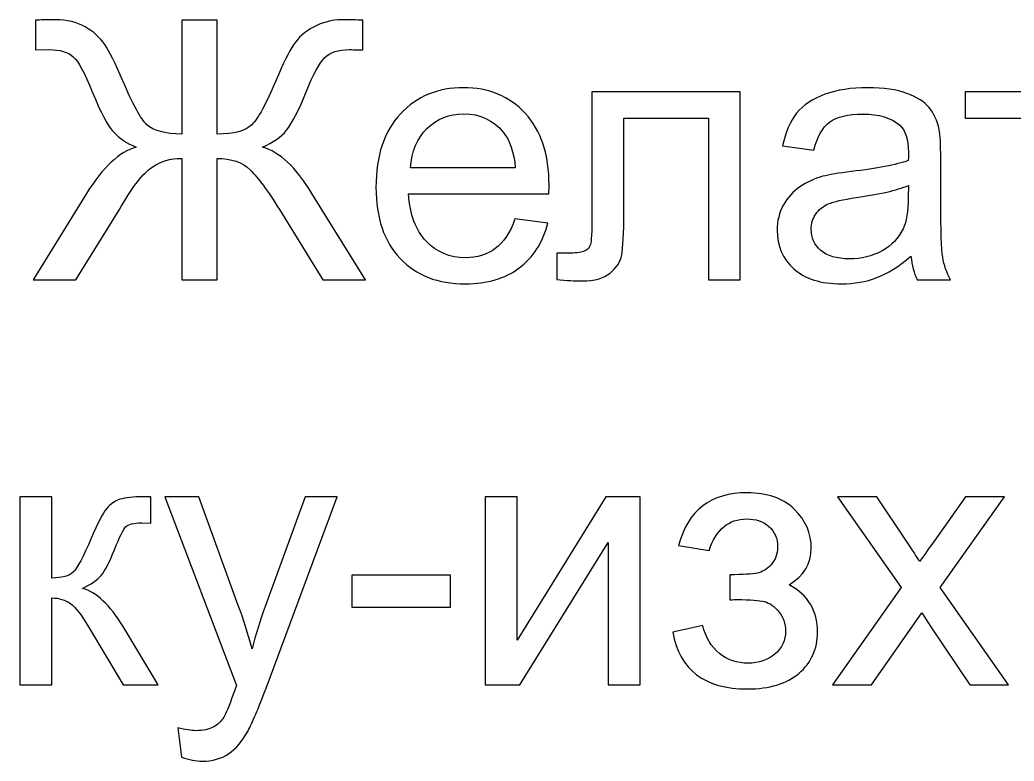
# Model space of a CAD drawing. Header units: millimetres. Extents: x -1744 to 2824, y -3870 to 2862.
# Drawn here: x 1673.2 to 1747.6, y 2594.5 to 2650.1 of the extents above; entities that cross this region are included whole.
import ezdxf

# ---------------------------------------------------------------- set-up
doc = ezdxf.new("R2010")
doc.units = ezdxf.units.MM
doc.header["$MEASUREMENT"] = 0
doc.layers.add('layer 1', color=7, linetype='Continuous')

msp = doc.modelspace()

# ---------------------------------------------------------------- linework, layer by layer
at = {"layer": 'layer 1', "color": 250}
for points, knots in [([(1687.9298, 2650.0628), (1687.9298, 2650.0628), (1687.9298, 2641.5293), (1687.9298, 2641.5293), (1687.9298, 2641.5293), (1689.1935, 2641.5293), (1690.0587, 2641.7649), (1690.5343, 2642.2314), (1690.5343, 2642.2314), (1691.0053, 2642.6979), (1691.6032, 2643.7895), (1692.3324, 2645.5152), (1692.3324, 2645.5152), (1692.8669, 2646.7971), (1693.3063, 2647.6984), (1693.6596, 2648.2239), (1693.6596, 2648.2239), (1694.0083, 2648.7538), (1694.5066, 2649.1932), (1695.1543, 2649.551), (1695.1543, 2649.551), (1695.802, 2649.9088), (1696.5131, 2650.09), (1697.2831, 2650.09), (1697.2831, 2650.09), (1698.1256, 2650.09), (1698.651, 2650.0809), (1698.8549, 2650.0628), (1698.8549, 2650.0628), (1698.8549, 2650.0628), (1698.8549, 2647.8343), (1698.8549, 2647.8343), (1698.8549, 2647.8343), (1698.7733, 2647.8343), (1698.6057, 2647.8389), (1698.3521, 2647.8479), (1698.3521, 2647.8479), (1698.0667, 2647.857), (1697.8946, 2647.8615), (1697.8357, 2647.8615), (1697.8357, 2647.8615), (1697.0114, 2647.8615), (1696.3999, 2647.6622), (1696.0058, 2647.2636), (1696.0058, 2647.2636), (1695.5982, 2646.865), (1695.1316, 2646.0135), (1694.6108, 2644.709), (1694.6108, 2644.709), (1694.0446, 2643.2958), (1693.5554, 2642.3356), (1693.1387, 2641.8237), (1693.1387, 2641.8237), (1692.7265, 2641.3119), (1692.1241, 2640.8907), (1691.336, 2640.551), (1691.336, 2640.551), (1692.6133, 2640.1977), (1693.8453, 2639.0427), (1695.0411, 2637.0814), (1695.0411, 2637.0814), (1695.0411, 2637.0814), (1699.0451, 2630.6043), (1699.0451, 2630.6043), (1699.0451, 2630.6043), (1699.0451, 2630.6043), (1695.8609, 2630.6043), (1695.8609, 2630.6043), (1695.8609, 2630.6043), (1695.8609, 2630.6043), (1692.5997, 2635.8766), (1692.5997, 2635.8766), (1692.5997, 2635.8766), (1691.7346, 2637.2807), (1691.0053, 2638.2681), (1690.4165, 2638.8434), (1690.4165, 2638.8434), (1689.8277, 2639.4186), (1688.9988, 2639.7085), (1687.9298, 2639.7085), (1687.9298, 2639.7085), (1687.9298, 2639.7085), (1687.9298, 2630.6043), (1687.9298, 2630.6043), (1687.9298, 2630.6043), (1687.9298, 2630.6043), (1685.2937, 2630.6043), (1685.2937, 2630.6043), (1685.2937, 2630.6043), (1685.2937, 2630.6043), (1685.2937, 2639.7085), (1685.2937, 2639.7085), (1685.2937, 2639.7085), (1684.4467, 2639.7085), (1683.6993, 2639.4866), (1683.0471, 2639.0381), (1683.0471, 2639.0381), (1682.3994, 2638.5897), (1681.6429, 2637.6249), (1680.7778, 2636.1438), (1680.7778, 2636.1438), (1680.7778, 2636.1438), (1680.6148, 2635.8811), (1680.6148, 2635.8811), (1680.6148, 2635.8811), (1680.6148, 2635.8811), (1677.349, 2630.6043), (1677.349, 2630.6043), (1677.349, 2630.6043), (1677.349, 2630.6043), (1674.1512, 2630.6043), (1674.1512, 2630.6043), (1674.1512, 2630.6043), (1674.1512, 2630.6043), (1678.1598, 2637.0814), (1678.1598, 2637.0814), (1678.1598, 2637.0814), (1679.3827, 2639.0517), (1680.6238, 2640.2067), (1681.883, 2640.551), (1681.883, 2640.551), (1681.1809, 2640.8363), (1680.6102, 2641.2168), (1680.1709, 2641.6924), (1680.1709, 2641.6924), (1679.727, 2642.168), (1679.2016, 2643.1735), (1678.5901, 2644.7045), (1678.5901, 2644.7045), (1678.033, 2646.0995), (1677.5528, 2646.9737), (1677.1543, 2647.327), (1677.1543, 2647.327), (1676.7557, 2647.6849), (1676.1668, 2647.8615), (1675.3787, 2647.8615), (1675.3787, 2647.8615), (1675.3787, 2647.8615), (1674.3415, 2647.8343), (1674.3415, 2647.8343), (1674.3415, 2647.8343), (1674.3415, 2647.8343), (1674.3415, 2650.0628), (1674.3415, 2650.0628), (1674.3415, 2650.0628), (1674.4411, 2650.0809), (1674.9348, 2650.09), (1675.8317, 2650.09), (1675.8317, 2650.09), (1676.6832, 2650.09), (1677.4215, 2649.9133), (1678.0466, 2649.5646), (1678.0466, 2649.5646), (1678.6716, 2649.2158), (1679.1608, 2648.7765), (1679.5186, 2648.251), (1679.5186, 2648.251), (1679.8719, 2647.7211), (1680.3249, 2646.8107), (1680.882, 2645.5107), (1680.882, 2645.5107), (1681.6203, 2643.7624), (1682.2227, 2642.6662), (1682.6847, 2642.2223), (1682.6847, 2642.2223), (1683.1512, 2641.7785), (1684.0209, 2641.5475), (1685.2937, 2641.5293), (1685.2937, 2641.5293), (1685.2937, 2641.5293), (1685.2937, 2650.0628), (1685.2937, 2650.0628), (1685.2937, 2650.0628), (1685.2937, 2650.0628), (1687.9298, 2650.0628), (1687.9298, 2650.0628)], [0, 0, 0, 0, 0.0222222, 0.0222222, 0.0222222, 0.0222222, 0.0444444, 0.0444444, 0.0444444, 0.0444444, 0.0666667, 0.0666667, 0.0666667, 0.0666667, 0.0888889, 0.0888889, 0.0888889, 0.0888889, 0.1111111, 0.1111111, 0.1111111, 0.1111111, 0.1333333, 0.1333333, 0.1333333, 0.1333333, 0.1555556, 0.1555556, 0.1555556, 0.1555556, 0.1777778, 0.1777778, 0.1777778, 0.1777778, 0.2, 0.2, 0.2, 0.2, 0.2222222, 0.2222222, 0.2222222, 0.2222222, 0.2444444, 0.2444444, 0.2444444, 0.2444444, 0.2666667, 0.2666667, 0.2666667, 0.2666667, 0.2888889, 0.2888889, 0.2888889, 0.2888889, 0.3111111, 0.3111111, 0.3111111, 0.3111111, 0.3333333, 0.3333333, 0.3333333, 0.3333333, 0.3555556, 0.3555556, 0.3555556, 0.3555556, 0.3777778, 0.3777778, 0.3777778, 0.3777778, 0.4, 0.4, 0.4, 0.4, 0.4222222, 0.4222222, 0.4222222, 0.4222222, 0.4444444, 0.4444444, 0.4444444, 0.4444444, 0.4666667, 0.4666667, 0.4666667, 0.4666667, 0.4888889, 0.4888889, 0.4888889, 0.4888889, 0.5111111, 0.5111111, 0.5111111, 0.5111111, 0.5333333, 0.5333333, 0.5333333, 0.5333333, 0.5555556, 0.5555556, 0.5555556, 0.5555556, 0.5777778, 0.5777778, 0.5777778, 0.5777778, 0.6, 0.6, 0.6, 0.6, 0.6222222, 0.6222222, 0.6222222, 0.6222222, 0.6444444, 0.6444444, 0.6444444, 0.6444444, 0.6666667, 0.6666667, 0.6666667, 0.6666667, 0.6888889, 0.6888889, 0.6888889, 0.6888889, 0.7111111, 0.7111111, 0.7111111, 0.7111111, 0.7333333, 0.7333333, 0.7333333, 0.7333333, 0.7555556, 0.7555556, 0.7555556, 0.7555556, 0.7777778, 0.7777778, 0.7777778, 0.7777778, 0.8, 0.8, 0.8, 0.8, 0.8222222, 0.8222222, 0.8222222, 0.8222222, 0.8444444, 0.8444444, 0.8444444, 0.8444444, 0.8666667, 0.8666667, 0.8666667, 0.8666667, 0.8888889, 0.8888889, 0.8888889, 0.8888889, 0.9111111, 0.9111111, 0.9111111, 0.9111111, 0.9333333, 0.9333333, 0.9333333, 0.9333333, 0.9555556, 0.9555556, 0.9555556, 0.9555556, 1, 1, 1, 1]), ([(1710.2465, 2635.17), (1710.2465, 2635.17), (1712.7196, 2634.8439), (1712.7196, 2634.8439), (1712.7196, 2634.8439), (1712.3346, 2633.408), (1711.6144, 2632.2893), (1710.5636, 2631.4966), (1710.5636, 2631.4966), (1709.5127, 2630.7039), (1708.172, 2630.3054), (1706.5369, 2630.3054), (1706.5369, 2630.3054), (1704.4805, 2630.3054), (1702.8499, 2630.9395), (1701.6451, 2632.2077), (1701.6451, 2632.2077), (1700.4403, 2633.4714), (1699.8378, 2635.2515), (1699.8378, 2637.5389), (1699.8378, 2637.5389), (1699.8378, 2639.9033), (1700.4448, 2641.7422), (1701.6632, 2643.0467), (1701.6632, 2643.0467), (1702.8816, 2644.3557), (1704.4624, 2645.008), (1706.4055, 2645.008), (1706.4055, 2645.008), (1708.2853, 2645.008), (1709.8207, 2644.3693), (1711.012, 2643.0875), (1711.012, 2643.0875), (1712.2032, 2641.8056), (1712.8011, 2640.0029), (1712.8011, 2637.6793), (1712.8011, 2637.6793), (1712.8011, 2637.5389), (1712.7966, 2637.326), (1712.7875, 2637.0452), (1712.7875, 2637.0452), (1712.7875, 2637.0452), (1702.2837, 2637.0452), (1702.2837, 2637.0452), (1702.2837, 2637.0452), (1702.3743, 2635.5006), (1702.8092, 2634.3139), (1703.5973, 2633.4941), (1703.5973, 2633.4941), (1704.3809, 2632.6743), (1705.3638, 2632.2621), (1706.5369, 2632.2621), (1706.5369, 2632.2621), (1707.4111, 2632.2621), (1708.1584, 2632.4931), (1708.7744, 2632.9551), (1708.7744, 2632.9551), (1709.395, 2633.4171), (1709.8842, 2634.1554), (1710.2465, 2635.17)], [0, 0, 0, 0, 0.0625, 0.0625, 0.0625, 0.0625, 0.125, 0.125, 0.125, 0.125, 0.1875, 0.1875, 0.1875, 0.1875, 0.25, 0.25, 0.25, 0.25, 0.3125, 0.3125, 0.3125, 0.3125, 0.375, 0.375, 0.375, 0.375, 0.4375, 0.4375, 0.4375, 0.4375, 0.5, 0.5, 0.5, 0.5, 0.5625, 0.5625, 0.5625, 0.5625, 0.625, 0.625, 0.625, 0.625, 0.6875, 0.6875, 0.6875, 0.6875, 0.75, 0.75, 0.75, 0.75, 0.8125, 0.8125, 0.8125, 0.8125, 0.875, 0.875, 0.875, 0.875, 1, 1, 1, 1]), ([(1716.008, 2644.709), (1716.008, 2644.709), (1727.1232, 2644.709), (1727.1232, 2644.709), (1727.1232, 2644.709), (1727.1232, 2644.709), (1727.1232, 2630.6179), (1727.1232, 2630.6179), (1727.1232, 2630.6179), (1727.1232, 2630.6179), (1724.7317, 2630.6179), (1724.7317, 2630.6179), (1724.7317, 2630.6179), (1724.7317, 2630.6179), (1724.7317, 2642.7251), (1724.7317, 2642.7251), (1724.7317, 2642.7251), (1724.7317, 2642.7251), (1718.3995, 2642.7251), (1718.3995, 2642.7251), (1718.3995, 2642.7251), (1718.3995, 2642.7251), (1718.3995, 2635.709), (1718.3995, 2635.709), (1718.3995, 2635.709), (1718.3995, 2634.0739), (1718.3452, 2632.9958), (1718.241, 2632.4704), (1718.241, 2632.4704), (1718.1323, 2631.9495), (1717.8424, 2631.4966), (1717.3668, 2631.1071), (1717.3668, 2631.1071), (1716.8867, 2630.7175), (1716.1982, 2630.5228), (1715.2968, 2630.5228), (1715.2968, 2630.5228), (1714.7397, 2630.5228), (1714.0965, 2630.559), (1713.3718, 2630.6269), (1713.3718, 2630.6269), (1713.3718, 2630.6269), (1713.3718, 2632.6154), (1713.3718, 2632.6154), (1713.3718, 2632.6154), (1713.3718, 2632.6154), (1714.4181, 2632.6154), (1714.4181, 2632.6154), (1714.4181, 2632.6154), (1714.9118, 2632.6154), (1715.2651, 2632.6652), (1715.478, 2632.7694), (1715.478, 2632.7694), (1715.6909, 2632.869), (1715.8313, 2633.0321), (1715.9038, 2633.254), (1715.9038, 2633.254), (1715.9717, 2633.476), (1716.008, 2634.1962), (1716.008, 2635.4146), (1716.008, 2635.4146), (1716.008, 2635.4146), (1716.008, 2644.709), (1716.008, 2644.709)], [0, 0, 0, 0, 0.0588235, 0.0588235, 0.0588235, 0.0588235, 0.1176471, 0.1176471, 0.1176471, 0.1176471, 0.1764706, 0.1764706, 0.1764706, 0.1764706, 0.2352941, 0.2352941, 0.2352941, 0.2352941, 0.2941176, 0.2941176, 0.2941176, 0.2941176, 0.3529412, 0.3529412, 0.3529412, 0.3529412, 0.4117647, 0.4117647, 0.4117647, 0.4117647, 0.4705882, 0.4705882, 0.4705882, 0.4705882, 0.5294118, 0.5294118, 0.5294118, 0.5294118, 0.5882353, 0.5882353, 0.5882353, 0.5882353, 0.6470588, 0.6470588, 0.6470588, 0.6470588, 0.7058824, 0.7058824, 0.7058824, 0.7058824, 0.7647059, 0.7647059, 0.7647059, 0.7647059, 0.8235294, 0.8235294, 0.8235294, 0.8235294, 0.8823529, 0.8823529, 0.8823529, 0.8823529, 1, 1, 1, 1]), ([(1739.9099, 2632.3708), (1739.0221, 2631.6144), (1738.166, 2631.0844), (1737.3462, 2630.7719), (1737.3462, 2630.7719), (1736.5264, 2630.4594), (1735.6477, 2630.3054), (1734.7055, 2630.3054), (1734.7055, 2630.3054), (1733.1565, 2630.3054), (1731.9652, 2630.6813), (1731.1318, 2631.4377), (1731.1318, 2631.4377), (1730.2984, 2632.1896), (1729.8817, 2633.1544), (1729.8817, 2634.3275), (1729.8817, 2634.3275), (1729.8817, 2635.016), (1730.0402, 2635.6456), (1730.3527, 2636.2163), (1730.3527, 2636.2163), (1730.6698, 2636.787), (1731.082, 2637.2399), (1731.5893, 2637.5842), (1731.5893, 2637.5842), (1732.1011, 2637.9284), (1732.6718, 2638.1911), (1733.3105, 2638.3678), (1733.3105, 2638.3678), (1733.7815, 2638.4901), (1734.4926, 2638.6078), (1735.4393, 2638.7256), (1735.4393, 2638.7256), (1737.3688, 2638.9521), (1738.7956, 2639.2284), (1739.706, 2639.5454), (1739.706, 2639.5454), (1739.7151, 2639.8716), (1739.7196, 2640.0799), (1739.7196, 2640.166), (1739.7196, 2640.166), (1739.7196, 2641.1353), (1739.4932, 2641.8192), (1739.0402, 2642.2178), (1739.0402, 2642.2178), (1738.4287, 2642.7568), (1737.5183, 2643.0241), (1736.3135, 2643.0241), (1736.3135, 2643.0241), (1735.1856, 2643.0241), (1734.3522, 2642.8248), (1733.8178, 2642.4307), (1733.8178, 2642.4307), (1733.2787, 2642.0366), (1732.8847, 2641.3391), (1732.6265, 2640.3336), (1732.6265, 2640.3336), (1732.6265, 2640.3336), (1730.2893, 2640.6597), (1730.2893, 2640.6597), (1730.2893, 2640.6597), (1730.5022, 2641.6607), (1730.851, 2642.4715), (1731.3401, 2643.0875), (1731.3401, 2643.0875), (1731.8293, 2643.7035), (1732.5359, 2644.1745), (1733.4599, 2644.5097), (1733.4599, 2644.5097), (1734.3794, 2644.8404), (1735.4529, 2645.008), (1736.6668, 2645.008), (1736.6668, 2645.008), (1737.8716, 2645.008), (1738.8545, 2644.8675), (1739.6109, 2644.5822), (1739.6109, 2644.5822), (1740.3628, 2644.2968), (1740.9199, 2643.9435), (1741.2732, 2643.5132), (1741.2732, 2643.5132), (1741.6265, 2643.0829), (1741.8756, 2642.5394), (1742.0206, 2641.8826), (1742.0206, 2641.8826), (1742.0976, 2641.475), (1742.1384, 2640.7412), (1742.1384, 2639.6858), (1742.1384, 2639.6858), (1742.1384, 2639.6858), (1742.1384, 2636.5152), (1742.1384, 2636.5152), (1742.1384, 2636.5152), (1742.1384, 2634.3003), (1742.1882, 2632.9007), (1742.2878, 2632.3074), (1742.2878, 2632.3074), (1742.3829, 2631.714), (1742.5822, 2631.1478), (1742.8721, 2630.6043), (1742.8721, 2630.6043), (1742.8721, 2630.6043), (1740.3719, 2630.6043), (1740.3719, 2630.6043), (1740.3719, 2630.6043), (1740.1318, 2631.1071), (1739.9778, 2631.6959), (1739.9099, 2632.3708)], [0, 0, 0, 0, 0.0357143, 0.0357143, 0.0357143, 0.0357143, 0.0714286, 0.0714286, 0.0714286, 0.0714286, 0.1071429, 0.1071429, 0.1071429, 0.1071429, 0.1428571, 0.1428571, 0.1428571, 0.1428571, 0.1785714, 0.1785714, 0.1785714, 0.1785714, 0.2142857, 0.2142857, 0.2142857, 0.2142857, 0.25, 0.25, 0.25, 0.25, 0.2857143, 0.2857143, 0.2857143, 0.2857143, 0.3214286, 0.3214286, 0.3214286, 0.3214286, 0.3571429, 0.3571429, 0.3571429, 0.3571429, 0.3928571, 0.3928571, 0.3928571, 0.3928571, 0.4285714, 0.4285714, 0.4285714, 0.4285714, 0.4642857, 0.4642857, 0.4642857, 0.4642857, 0.5, 0.5, 0.5, 0.5, 0.5357143, 0.5357143, 0.5357143, 0.5357143, 0.5714286, 0.5714286, 0.5714286, 0.5714286, 0.6071429, 0.6071429, 0.6071429, 0.6071429, 0.6428571, 0.6428571, 0.6428571, 0.6428571, 0.6785714, 0.6785714, 0.6785714, 0.6785714, 0.7142857, 0.7142857, 0.7142857, 0.7142857, 0.75, 0.75, 0.75, 0.75, 0.7857143, 0.7857143, 0.7857143, 0.7857143, 0.8214286, 0.8214286, 0.8214286, 0.8214286, 0.8571429, 0.8571429, 0.8571429, 0.8571429, 0.8928571, 0.8928571, 0.8928571, 0.8928571, 0.9285714, 0.9285714, 0.9285714, 0.9285714, 1, 1, 1, 1]), ([(1743.9637, 2644.709), (1743.9637, 2644.709), (1755.3779, 2644.709), (1755.3779, 2644.709), (1755.3779, 2644.709), (1755.3779, 2644.709), (1755.3779, 2642.7251), (1755.3779, 2642.7251), (1755.3779, 2642.7251), (1755.3779, 2642.7251), (1750.8666, 2642.7251), (1750.8666, 2642.7251), (1750.8666, 2642.7251), (1750.8666, 2642.7251), (1750.8666, 2630.6043), (1750.8666, 2630.6043), (1750.8666, 2630.6043), (1750.8666, 2630.6043), (1748.4751, 2630.6043), (1748.4751, 2630.6043), (1748.4751, 2630.6043), (1748.4751, 2630.6043), (1748.4751, 2642.7251), (1748.4751, 2642.7251), (1748.4751, 2642.7251), (1748.4751, 2642.7251), (1743.9637, 2642.7251), (1743.9637, 2642.7251), (1743.9637, 2642.7251), (1743.9637, 2642.7251), (1743.9637, 2644.709), (1743.9637, 2644.709)], [0, 0, 0, 0, 0.1111111, 0.1111111, 0.1111111, 0.1111111, 0.2222222, 0.2222222, 0.2222222, 0.2222222, 0.3333333, 0.3333333, 0.3333333, 0.3333333, 0.4444444, 0.4444444, 0.4444444, 0.4444444, 0.5555556, 0.5555556, 0.5555556, 0.5555556, 0.6666667, 0.6666667, 0.6666667, 0.6666667, 0.7777778, 0.7777778, 0.7777778, 0.7777778, 1, 1, 1, 1]), ([(1702.4196, 2639.0019), (1702.4196, 2639.0019), (1710.2737, 2639.0019), (1710.2737, 2639.0019), (1710.2737, 2639.0019), (1710.1695, 2640.1886), (1709.866, 2641.0764), (1709.3723, 2641.6697), (1709.3723, 2641.6697), (1708.6159, 2642.5892), (1707.6285, 2643.0512), (1706.4191, 2643.0512), (1706.4191, 2643.0512), (1705.323, 2643.0512), (1704.4035, 2642.6843), (1703.6562, 2641.9506), (1703.6562, 2641.9506), (1702.9133, 2641.2168), (1702.5012, 2640.2339), (1702.4196, 2639.0019)], [0, 0, 0, 0, 0.1666667, 0.1666667, 0.1666667, 0.1666667, 0.3333333, 0.3333333, 0.3333333, 0.3333333, 0.5, 0.5, 0.5, 0.5, 0.6666667, 0.6666667, 0.6666667, 0.6666667, 1, 1, 1, 1]), ([(1739.7196, 2637.6702), (1738.85, 2637.3169), (1737.5455, 2637.018), (1735.8062, 2636.7734), (1735.8062, 2636.7734), (1734.8188, 2636.633), (1734.1212, 2636.4745), (1733.7136, 2636.2978), (1733.7136, 2636.2978), (1733.3059, 2636.1212), (1732.9934, 2635.863), (1732.7715, 2635.5278), (1732.7715, 2635.5278), (1732.5495, 2635.1881), (1732.4363, 2634.8122), (1732.4363, 2634.3954), (1732.4363, 2634.3954), (1732.4363, 2633.7659), (1732.6763, 2633.2359), (1733.161, 2632.8147), (1733.161, 2632.8147), (1733.6456, 2632.3934), (1734.3522, 2632.1805), (1735.2808, 2632.1805), (1735.2808, 2632.1805), (1736.2002, 2632.1805), (1737.0201, 2632.3798), (1737.7403, 2632.783), (1737.7403, 2632.783), (1738.4559, 2633.1816), (1738.9859, 2633.7296), (1739.321, 2634.4226), (1739.321, 2634.4226), (1739.5792, 2634.9616), (1739.706, 2635.7543), (1739.706, 2636.8006), (1739.706, 2636.8006), (1739.706, 2636.8006), (1739.7196, 2637.6702), (1739.7196, 2637.6702)], [0, 0, 0, 0, 0.0909091, 0.0909091, 0.0909091, 0.0909091, 0.1818182, 0.1818182, 0.1818182, 0.1818182, 0.2727273, 0.2727273, 0.2727273, 0.2727273, 0.3636364, 0.3636364, 0.3636364, 0.3636364, 0.4545455, 0.4545455, 0.4545455, 0.4545455, 0.5454545, 0.5454545, 0.5454545, 0.5454545, 0.6363636, 0.6363636, 0.6363636, 0.6363636, 0.7272727, 0.7272727, 0.7272727, 0.7272727, 0.8181818, 0.8181818, 0.8181818, 0.8181818, 1, 1, 1, 1]), ([(1673.1638, 2614.3481), (1673.1638, 2614.3481), (1675.5553, 2614.3481), (1675.5553, 2614.3481), (1675.5553, 2614.3481), (1675.5553, 2614.3481), (1675.5553, 2608.2605), (1675.5553, 2608.2605), (1675.5553, 2608.2605), (1676.3163, 2608.2605), (1676.8508, 2608.4055), (1677.1588, 2608.6999), (1677.1588, 2608.6999), (1677.4622, 2608.9898), (1677.9106, 2609.8368), (1678.5085, 2611.2454), (1678.5085, 2611.2454), (1678.9796, 2612.3597), (1679.3601, 2613.0934), (1679.65, 2613.4467), (1679.65, 2613.4467), (1679.9444, 2613.8), (1680.2796, 2614.0401), (1680.66, 2614.1624), (1680.66, 2614.1624), (1681.045, 2614.2847), (1681.6565, 2614.3481), (1682.4945, 2614.3481), (1682.4945, 2614.3481), (1682.4945, 2614.3481), (1682.9746, 2614.3481), (1682.9746, 2614.3481), (1682.9746, 2614.3481), (1682.9746, 2614.3481), (1682.9746, 2612.3778), (1682.9746, 2612.3778), (1682.9746, 2612.3778), (1682.9746, 2612.3778), (1682.3087, 2612.3914), (1682.3087, 2612.3914), (1682.3087, 2612.3914), (1681.6792, 2612.3914), (1681.276, 2612.2963), (1681.0994, 2612.1106), (1681.0994, 2612.1106), (1680.9137, 2611.9158), (1680.6283, 2611.336), (1680.2478, 2610.3713), (1680.2478, 2610.3713), (1679.8855, 2609.4472), (1679.5548, 2608.8086), (1679.2514, 2608.4553), (1679.2514, 2608.4553), (1678.9524, 2608.102), (1678.4859, 2607.7804), (1677.8563, 2607.486), (1677.8563, 2607.486), (1678.8845, 2607.2097), (1679.8991, 2606.254), (1680.8956, 2604.6143), (1680.8956, 2604.6143), (1680.8956, 2604.6143), (1683.5181, 2600.2434), (1683.5181, 2600.2434), (1683.5181, 2600.2434), (1683.5181, 2600.2434), (1680.891, 2600.2434), (1680.891, 2600.2434), (1680.891, 2600.2434), (1680.891, 2600.2434), (1678.3047, 2604.6007), (1678.3047, 2604.6007), (1678.3047, 2604.6007), (1677.7838, 2605.484), (1677.3309, 2606.0637), (1676.9459, 2606.3446), (1676.9459, 2606.3446), (1676.5563, 2606.6254), (1676.0943, 2606.7658), (1675.5553, 2606.7658), (1675.5553, 2606.7658), (1675.5553, 2606.7658), (1675.5553, 2600.2434), (1675.5553, 2600.2434), (1675.5553, 2600.2434), (1675.5553, 2600.2434), (1673.1638, 2600.2434), (1673.1638, 2600.2434), (1673.1638, 2600.2434), (1673.1638, 2600.2434), (1673.1638, 2614.3481), (1673.1638, 2614.3481)], [0, 0, 0, 0, 0.0416667, 0.0416667, 0.0416667, 0.0416667, 0.0833333, 0.0833333, 0.0833333, 0.0833333, 0.125, 0.125, 0.125, 0.125, 0.1666667, 0.1666667, 0.1666667, 0.1666667, 0.2083333, 0.2083333, 0.2083333, 0.2083333, 0.25, 0.25, 0.25, 0.25, 0.2916667, 0.2916667, 0.2916667, 0.2916667, 0.3333333, 0.3333333, 0.3333333, 0.3333333, 0.375, 0.375, 0.375, 0.375, 0.4166667, 0.4166667, 0.4166667, 0.4166667, 0.4583333, 0.4583333, 0.4583333, 0.4583333, 0.5, 0.5, 0.5, 0.5, 0.5416667, 0.5416667, 0.5416667, 0.5416667, 0.5833333, 0.5833333, 0.5833333, 0.5833333, 0.625, 0.625, 0.625, 0.625, 0.6666667, 0.6666667, 0.6666667, 0.6666667, 0.7083333, 0.7083333, 0.7083333, 0.7083333, 0.75, 0.75, 0.75, 0.75, 0.7916667, 0.7916667, 0.7916667, 0.7916667, 0.8333333, 0.8333333, 0.8333333, 0.8333333, 0.875, 0.875, 0.875, 0.875, 0.9166667, 0.9166667, 0.9166667, 0.9166667, 1, 1, 1, 1]), ([(1685.2756, 2594.8216), (1685.2756, 2594.8216), (1685.0038, 2597.032), (1685.0038, 2597.032), (1685.0038, 2597.032), (1685.5292, 2596.8916), (1685.9821, 2596.8191), (1686.3717, 2596.8191), (1686.3717, 2596.8191), (1686.9062, 2596.8191), (1687.3319, 2596.9097), (1687.649, 2597.0864), (1687.649, 2597.0864), (1687.9706, 2597.263), (1688.2333, 2597.5121), (1688.4371, 2597.8292), (1688.4371, 2597.8292), (1688.5866, 2598.0693), (1688.8312, 2598.6626), (1689.1664, 2599.6138), (1689.1664, 2599.6138), (1689.2116, 2599.7452), (1689.2796, 2599.9399), (1689.3792, 2600.1981), (1689.3792, 2600.1981), (1689.3792, 2600.1981), (1684.0254, 2614.3481), (1684.0254, 2614.3481), (1684.0254, 2614.3481), (1684.0254, 2614.3481), (1686.58, 2614.3481), (1686.58, 2614.3481), (1686.58, 2614.3481), (1686.58, 2614.3481), (1689.5242, 2606.2042), (1689.5242, 2606.2042), (1689.5242, 2606.2042), (1689.9092, 2605.176), (1690.2489, 2604.0889), (1690.5524, 2602.9475), (1690.5524, 2602.9475), (1690.8287, 2604.021), (1691.1548, 2605.0809), (1691.5353, 2606.1226), (1691.5353, 2606.1226), (1691.5353, 2606.1226), (1694.5428, 2614.3481), (1694.5428, 2614.3481), (1694.5428, 2614.3481), (1694.5428, 2614.3481), (1696.9298, 2614.3481), (1696.9298, 2614.3481), (1696.9298, 2614.3481), (1696.9298, 2614.3481), (1691.5987, 2599.9988), (1691.5987, 2599.9988), (1691.5987, 2599.9988), (1691.0234, 2598.4543), (1690.575, 2597.3944), (1690.2534, 2596.8101), (1690.2534, 2596.8101), (1689.8277, 2596.0265), (1689.3385, 2595.4512), (1688.7904, 2595.0844), (1688.7904, 2595.0844), (1688.2378, 2594.7175), (1687.581, 2594.5363), (1686.8201, 2594.5363), (1686.8201, 2594.5363), (1686.3581, 2594.5363), (1685.8417, 2594.6314), (1685.2756, 2594.8216)], [0, 0, 0, 0, 0.0526316, 0.0526316, 0.0526316, 0.0526316, 0.1052632, 0.1052632, 0.1052632, 0.1052632, 0.1578947, 0.1578947, 0.1578947, 0.1578947, 0.2105263, 0.2105263, 0.2105263, 0.2105263, 0.2631579, 0.2631579, 0.2631579, 0.2631579, 0.3157895, 0.3157895, 0.3157895, 0.3157895, 0.3684211, 0.3684211, 0.3684211, 0.3684211, 0.4210526, 0.4210526, 0.4210526, 0.4210526, 0.4736842, 0.4736842, 0.4736842, 0.4736842, 0.5263158, 0.5263158, 0.5263158, 0.5263158, 0.5789474, 0.5789474, 0.5789474, 0.5789474, 0.6315789, 0.6315789, 0.6315789, 0.6315789, 0.6842105, 0.6842105, 0.6842105, 0.6842105, 0.7368421, 0.7368421, 0.7368421, 0.7368421, 0.7894737, 0.7894737, 0.7894737, 0.7894737, 0.8421053, 0.8421053, 0.8421053, 0.8421053, 0.8947368, 0.8947368, 0.8947368, 0.8947368, 1, 1, 1, 1]), ([(1708.0225, 2614.3481), (1708.0225, 2614.3481), (1710.414, 2614.3481), (1710.414, 2614.3481), (1710.414, 2614.3481), (1710.414, 2614.3481), (1710.414, 2603.5907), (1710.414, 2603.5907), (1710.414, 2603.5907), (1710.414, 2603.5907), (1717.0587, 2614.3481), (1717.0587, 2614.3481), (1717.0587, 2614.3481), (1717.0587, 2614.3481), (1719.6269, 2614.3481), (1719.6269, 2614.3481), (1719.6269, 2614.3481), (1719.6269, 2614.3481), (1719.6269, 2600.2434), (1719.6269, 2600.2434), (1719.6269, 2600.2434), (1719.6269, 2600.2434), (1717.2354, 2600.2434), (1717.2354, 2600.2434), (1717.2354, 2600.2434), (1717.2354, 2600.2434), (1717.2354, 2610.9329), (1717.2354, 2610.9329), (1717.2354, 2610.9329), (1717.2354, 2610.9329), (1710.5997, 2600.2434), (1710.5997, 2600.2434), (1710.5997, 2600.2434), (1710.5997, 2600.2434), (1708.0225, 2600.2434), (1708.0225, 2600.2434), (1708.0225, 2600.2434), (1708.0225, 2600.2434), (1708.0225, 2614.3481), (1708.0225, 2614.3481)], [0, 0, 0, 0, 0.0909091, 0.0909091, 0.0909091, 0.0909091, 0.1818182, 0.1818182, 0.1818182, 0.1818182, 0.2727273, 0.2727273, 0.2727273, 0.2727273, 0.3636364, 0.3636364, 0.3636364, 0.3636364, 0.4545455, 0.4545455, 0.4545455, 0.4545455, 0.5454545, 0.5454545, 0.5454545, 0.5454545, 0.6363636, 0.6363636, 0.6363636, 0.6363636, 0.7272727, 0.7272727, 0.7272727, 0.7272727, 0.8181818, 0.8181818, 0.8181818, 0.8181818, 1, 1, 1, 1]), ([(1726.3305, 2606.6299), (1726.3305, 2606.6299), (1726.3305, 2608.5051), (1726.3305, 2608.5051), (1726.3305, 2608.5051), (1727.336, 2608.5142), (1728.0245, 2608.5549), (1728.3869, 2608.6229), (1728.3869, 2608.6229), (1728.7537, 2608.6954), (1729.1025, 2608.9037), (1729.4286, 2609.257), (1729.4286, 2609.257), (1729.7547, 2609.6103), (1729.9178, 2610.0497), (1729.9178, 2610.5796), (1729.9178, 2610.5796), (1729.9178, 2611.2183), (1729.7049, 2611.7346), (1729.2746, 2612.1151), (1729.2746, 2612.1151), (1728.8443, 2612.5001), (1728.2917, 2612.6903), (1727.6078, 2612.6903), (1727.6078, 2612.6903), (1726.2625, 2612.6903), (1725.3204, 2611.9022), (1724.7814, 2610.326), (1724.7814, 2610.326), (1724.7814, 2610.326), (1722.4986, 2610.7064), (1722.4986, 2610.7064), (1722.4986, 2610.7064), (1723.2052, 2613.3335), (1724.9173, 2614.6471), (1727.6259, 2614.6471), (1727.6259, 2614.6471), (1729.1297, 2614.6471), (1730.3073, 2614.2394), (1731.1634, 2613.4196), (1731.1634, 2613.4196), (1732.0195, 2612.5997), (1732.4452, 2611.6214), (1732.4452, 2610.4845), (1732.4452, 2610.4845), (1732.4452, 2609.3385), (1731.8881, 2608.4236), (1730.7784, 2607.7487), (1730.7784, 2607.7487), (1731.4895, 2607.3682), (1732.0195, 2606.8836), (1732.3773, 2606.2947), (1732.3773, 2606.2947), (1732.7306, 2605.7059), (1732.9072, 2605.0084), (1732.9072, 2604.2021), (1732.9072, 2604.2021), (1732.9072, 2602.9384), (1732.4452, 2601.9148), (1731.5258, 2601.1266), (1731.5258, 2601.1266), (1730.6018, 2600.3385), (1729.3154, 2599.9445), (1727.6576, 2599.9445), (1727.6576, 2599.9445), (1724.4417, 2599.9445), (1722.5756, 2601.3667), (1722.0637, 2604.2112), (1722.0637, 2604.2112), (1722.0637, 2604.2112), (1724.3194, 2604.7004), (1724.3194, 2604.7004), (1724.3194, 2604.7004), (1724.5232, 2603.8035), (1724.9354, 2603.106), (1725.5605, 2602.6123), (1725.5605, 2602.6123), (1726.1855, 2602.1186), (1726.8967, 2601.874), (1727.7029, 2601.874), (1727.7029, 2601.874), (1728.5091, 2601.874), (1729.1795, 2602.1005), (1729.714, 2602.5579), (1729.714, 2602.5579), (1730.2485, 2603.0109), (1730.5157, 2603.5907), (1730.5157, 2604.2973), (1730.5157, 2604.2973), (1730.5157, 2604.8453), (1730.3481, 2605.3209), (1730.0129, 2605.7286), (1730.0129, 2605.7286), (1729.6777, 2606.1362), (1729.3199, 2606.3899), (1728.9394, 2606.4895), (1728.9394, 2606.4895), (1728.559, 2606.5937), (1727.8705, 2606.6435), (1726.874, 2606.6435), (1726.874, 2606.6435), (1726.7925, 2606.6435), (1726.6113, 2606.639), (1726.3305, 2606.6299)], [0, 0, 0, 0, 0.037037, 0.037037, 0.037037, 0.037037, 0.0740741, 0.0740741, 0.0740741, 0.0740741, 0.1111111, 0.1111111, 0.1111111, 0.1111111, 0.1481481, 0.1481481, 0.1481481, 0.1481481, 0.1851852, 0.1851852, 0.1851852, 0.1851852, 0.2222222, 0.2222222, 0.2222222, 0.2222222, 0.2592593, 0.2592593, 0.2592593, 0.2592593, 0.2962963, 0.2962963, 0.2962963, 0.2962963, 0.3333333, 0.3333333, 0.3333333, 0.3333333, 0.3703704, 0.3703704, 0.3703704, 0.3703704, 0.4074074, 0.4074074, 0.4074074, 0.4074074, 0.4444444, 0.4444444, 0.4444444, 0.4444444, 0.4814815, 0.4814815, 0.4814815, 0.4814815, 0.5185185, 0.5185185, 0.5185185, 0.5185185, 0.5555556, 0.5555556, 0.5555556, 0.5555556, 0.5925926, 0.5925926, 0.5925926, 0.5925926, 0.6296296, 0.6296296, 0.6296296, 0.6296296, 0.6666667, 0.6666667, 0.6666667, 0.6666667, 0.7037037, 0.7037037, 0.7037037, 0.7037037, 0.7407407, 0.7407407, 0.7407407, 0.7407407, 0.7777778, 0.7777778, 0.7777778, 0.7777778, 0.8148148, 0.8148148, 0.8148148, 0.8148148, 0.8518519, 0.8518519, 0.8518519, 0.8518519, 0.8888889, 0.8888889, 0.8888889, 0.8888889, 0.9259259, 0.9259259, 0.9259259, 0.9259259, 1, 1, 1, 1]), ([(1734.0351, 2600.2434), (1734.0351, 2600.2434), (1739.185, 2607.5494), (1739.185, 2607.5494), (1739.185, 2607.5494), (1739.185, 2607.5494), (1734.4155, 2614.3481), (1734.4155, 2614.3481), (1734.4155, 2614.3481), (1734.4155, 2614.3481), (1737.3551, 2614.3481), (1737.3551, 2614.3481), (1737.3551, 2614.3481), (1737.3551, 2614.3481), (1739.5836, 2611.019), (1739.5836, 2611.019), (1739.5836, 2611.019), (1739.9958, 2610.3939), (1740.3219, 2609.8866), (1740.5529, 2609.488), (1740.5529, 2609.488), (1740.9561, 2610.0542), (1741.3139, 2610.566), (1741.6355, 2611.0235), (1741.6355, 2611.0235), (1741.6355, 2611.0235), (1743.9817, 2614.3481), (1743.9817, 2614.3481), (1743.9817, 2614.3481), (1743.9817, 2614.3481), (1746.9032, 2614.3481), (1746.9032, 2614.3481), (1746.9032, 2614.3481), (1746.9032, 2614.3481), (1742.1065, 2607.5494), (1742.1065, 2607.5494), (1742.1065, 2607.5494), (1742.1065, 2607.5494), (1747.2158, 2600.2434), (1747.2158, 2600.2434), (1747.2158, 2600.2434), (1747.2158, 2600.2434), (1744.3079, 2600.2434), (1744.3079, 2600.2434), (1744.3079, 2600.2434), (1744.3079, 2600.2434), (1741.3909, 2604.5917), (1741.3909, 2604.5917), (1741.3909, 2604.5917), (1741.3909, 2604.5917), (1740.7251, 2605.638), (1740.7251, 2605.638), (1740.7251, 2605.638), (1740.7251, 2605.638), (1736.9566, 2600.2434), (1736.9566, 2600.2434), (1736.9566, 2600.2434), (1736.9566, 2600.2434), (1734.0351, 2600.2434), (1734.0351, 2600.2434)], [0, 0, 0, 0, 0.0625, 0.0625, 0.0625, 0.0625, 0.125, 0.125, 0.125, 0.125, 0.1875, 0.1875, 0.1875, 0.1875, 0.25, 0.25, 0.25, 0.25, 0.3125, 0.3125, 0.3125, 0.3125, 0.375, 0.375, 0.375, 0.375, 0.4375, 0.4375, 0.4375, 0.4375, 0.5, 0.5, 0.5, 0.5, 0.5625, 0.5625, 0.5625, 0.5625, 0.625, 0.625, 0.625, 0.625, 0.6875, 0.6875, 0.6875, 0.6875, 0.75, 0.75, 0.75, 0.75, 0.8125, 0.8125, 0.8125, 0.8125, 0.875, 0.875, 0.875, 0.875, 1, 1, 1, 1]), ([(1698.0215, 2606.0864), (1698.0215, 2606.0864), (1698.0215, 2608.4779), (1698.0215, 2608.4779), (1698.0215, 2608.4779), (1698.0215, 2608.4779), (1705.4135, 2608.4779), (1705.4135, 2608.4779), (1705.4135, 2608.4779), (1705.4135, 2608.4779), (1705.4135, 2606.0864), (1705.4135, 2606.0864), (1705.4135, 2606.0864), (1705.4135, 2606.0864), (1698.0215, 2606.0864), (1698.0215, 2606.0864)], [0, 0, 0, 0, 0.2, 0.2, 0.2, 0.2, 0.4, 0.4, 0.4, 0.4, 0.6, 0.6, 0.6, 0.6, 1, 1, 1, 1])]:
    msp.add_open_spline(points, degree=3, knots=knots, dxfattribs=at)

doc.saveas('drawing.dxf')
